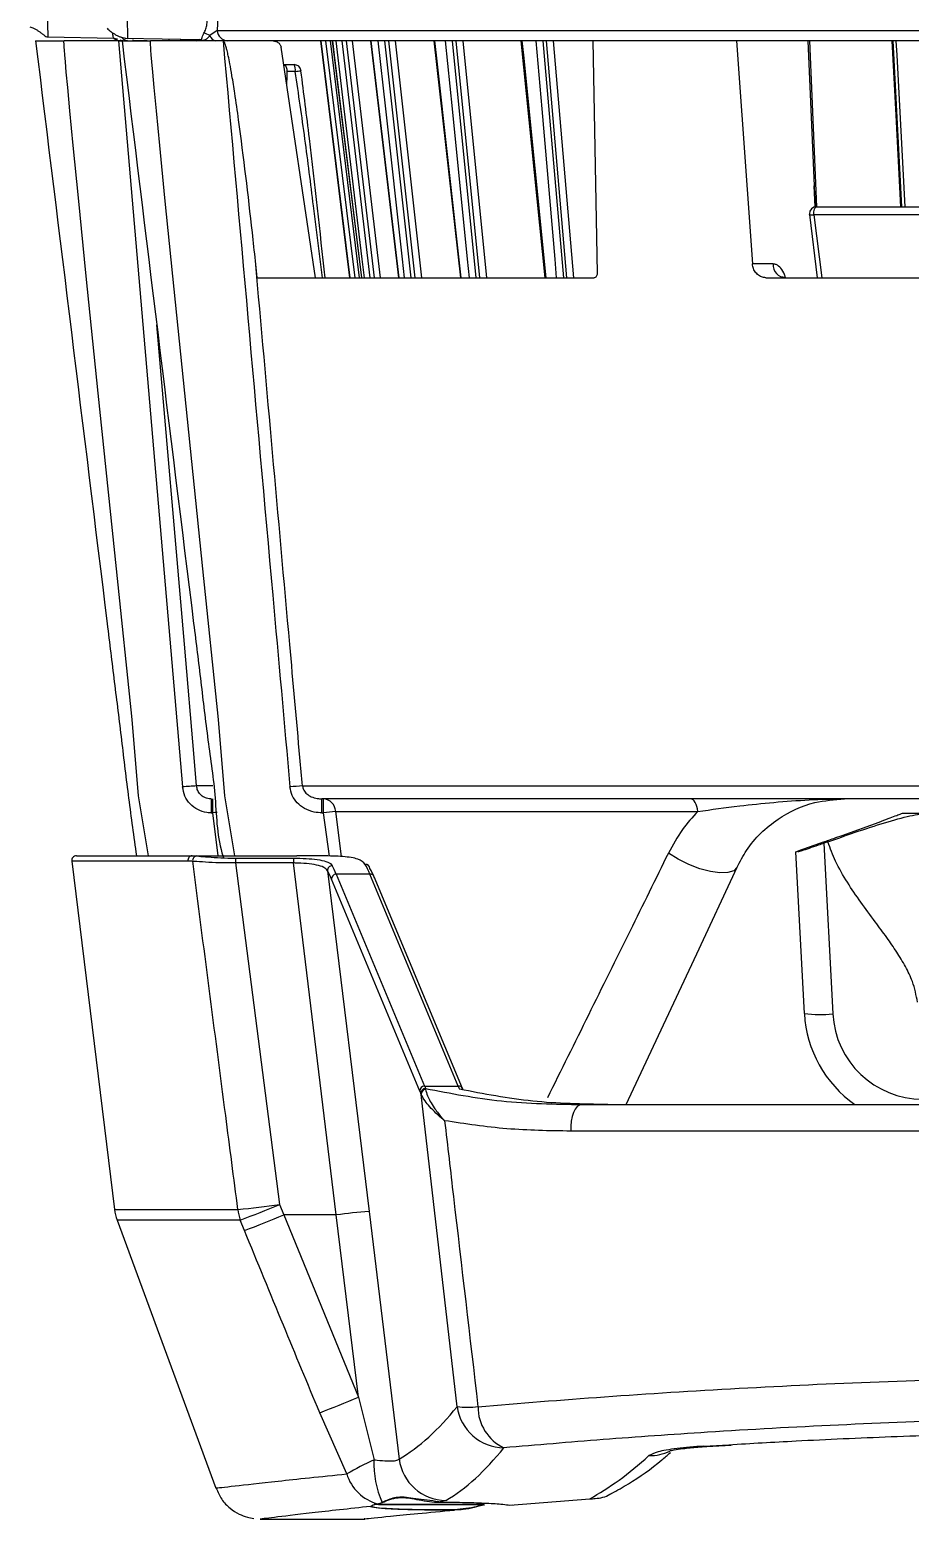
# Model space of a CAD drawing. Extents: x 7 to 113, y 1 to 87.
# Drawn here: x 46.517 to 48.374, y 0.868 to 4.012 of the extents above; entities that cross this region are included whole.
import ezdxf

# ---------------------------------------------------------------- set-up
doc = ezdxf.new("R2010")
doc.units = 0
doc.header["$MEASUREMENT"] = 0
doc.layers.add('OBJECT', color=7, linetype='CONTINUOUS')

msp = doc.modelspace()

# ---------------------------------------------------------------- linework, layer by layer
at = {"layer": 'OBJECT'}
for p, q in [((46.5546, 3.9964), (46.6946, 3.994)), ((46.5546, 3.9964), (46.5546, 3.9964)), ((46.555, 3.9964), (46.555, 3.9974)), ((46.6938, 3.994), (46.7023, 3.9922)), ((46.7184, 3.9936), (46.8745, 3.9908)), ((46.9123, 4.0102), (46.8969, 3.9992)), ((46.9123, 4.0102), (51.1044, 4.0102)), ((46.7045, 3.9882), (46.5894, 3.9882)), ((46.7045, 3.9882), (46.8395, 2.4135)), ((46.723, 3.9882), (46.7167, 3.9882)), ((46.765, 3.9882), (46.741, 3.9882)), ((46.925, 3.9882), (46.7719, 3.9882)), ((46.8108, 3.9919), (46.8108, 3.9882)), ((46.8343, 3.9915), (46.8368, 3.9882)), ((46.925, 3.9882), (46.9278, 3.9882)), ((47.1197, 3.4882), (47.0472, 3.975)), ((47.1309, 3.9882), (47.1923, 3.4882)), ((47.1413, 3.9882), (47.2026, 3.4882)), ((47.2126, 3.4882), (47.1513, 3.9882)), ((47.1554, 3.9882), (47.2168, 3.4882)), ((47.1754, 3.9882), (47.2348, 3.4882)), ((47.2446, 3.4882), (47.1853, 3.9882)), ((47.1971, 3.9882), (47.2564, 3.4882)), ((47.2357, 3.9882), (47.2953, 3.4882)), ((47.2652, 3.9882), (47.3209, 3.4882)), ((47.3302, 3.4882), (47.2746, 3.9882)), ((47.2876, 3.9882), (47.3432, 3.4882)), ((47.3696, 3.9882), (47.4256, 3.4882)), ((47.408, 3.9882), (47.4583, 3.4882)), ((47.4668, 3.4882), (47.4166, 3.9882)), ((47.4304, 3.9882), (47.4806, 3.4882)), ((47.553, 3.9882), (47.6036, 3.4882)), ((47.5994, 3.9882), (47.6428, 3.4882)), ((47.6503, 3.4882), (47.607, 3.9882)), ((47.6211, 3.9882), (47.6644, 3.4882)), ((47.7146, 3.4979), (47.7054, 3.9882)), ((48.0078, 3.9882), (47.7054, 3.9882)), ((48.0078, 3.9882), (48.0415, 3.5173)), ((48.1587, 3.9882), (48.1715, 3.6824)), ((48.1774, 3.6382), (48.1628, 3.9882)), ((48.3379, 3.9882), (48.3563, 3.6382)), ((47.0526, 3.9382), (47.0746, 3.9382)), ((47.0592, 3.9125), (47.0587, 3.8978)), ((47.0594, 3.9235), (47.0592, 3.9125)), ((47.0772, 3.9235), (47.0594, 3.9235)), ((48.1737, 3.6377), (48.1715, 3.6824)), ((47.135, 3.4882), (47.1156, 3.6399)), ((48.1617, 3.6214), (48.1782, 3.4882)), ((48.44, 3.6207), (48.1713, 3.6207)), ((48.1713, 3.6207), (48.1877, 3.4882)), ((48.1766, 3.6382), (48.4323, 3.6382)), ((46.997, 3.4882), (46.9932, 3.5238)), ((48.0852, 3.5173), (48.0415, 3.5173)), ((46.997, 3.4882), (47.7068, 3.4882)), ((48.0701, 3.4882), (48.4037, 3.4882)), ((46.9035, 2.4156), (46.8689, 2.4156)), ((47.0924, 2.4156), (48.7797, 2.4156)), ((46.9, 2.3882), (46.9, 2.3587)), ((46.9, 2.3587), (46.9026, 2.3587)), ((46.9026, 2.3882), (46.9026, 2.3587)), ((46.9026, 2.3587), (46.9136, 2.2682)), ((48.8482, 2.3882), (47.1336, 2.3882)), ((47.1336, 2.3587), (47.1336, 2.3882)), ((47.1336, 2.3587), (47.1364, 2.3587)), ((47.1364, 2.3882), (47.1364, 2.3587)), ((47.1364, 2.3587), (47.1484, 2.2675)), ((47.1625, 2.3619), (47.9261, 2.3619)), ((47.1749, 2.2665), (47.1625, 2.3619)), ((48.3583, 2.3582), (48.4172, 2.3582)), ((48.2308, 2.3112), (48.3086, 2.3395)), ((48.2007, 2.2975), (48.1923, 2.2945)), ((46.6156, 2.2682), (46.8597, 2.2682)), ((46.8597, 2.2682), (46.8697, 2.2678)), ((46.8597, 2.2682), (47.0806, 2.2682)), ((48.1333, 2.2763), (48.137, 2.2777)), ((48.1512, 1.9351), (48.1333, 2.2763)), ((48.183, 2.2944), (48.137, 2.2777)), ((48.1371, 2.2763), (48.137, 2.2777)), ((48.1923, 2.2945), (48.2111, 1.9346)), ((46.6057, 2.257), (46.696, 1.5217)), ((46.8508, 2.257), (46.6057, 2.257)), ((46.8609, 2.2566), (46.8508, 2.257)), ((46.9514, 2.2631), (47.0735, 2.2631)), ((46.9514, 2.2631), (46.9514, 2.2531)), ((46.9514, 2.2531), (47.0443, 1.5321)), ((47.0735, 2.2531), (46.9514, 2.2531)), ((47.0735, 2.2631), (47.0735, 2.2531)), ((47.1638, 1.5102), (47.0735, 2.2531)), ((47.1454, 2.2367), (47.2328, 1.5175)), ((47.3399, 1.7717), (47.1537, 2.2188)), ((47.1636, 2.2293), (47.3497, 1.7821)), ((47.2346, 2.2293), (47.1636, 2.2293)), ((47.4208, 1.7821), (47.2346, 2.2293)), ((47.43, 1.7768), (47.2438, 2.2239)), ((47.3428, 1.7647), (47.3421, 1.7665)), ((47.4187, 1.1055), (47.3428, 1.7647)), ((47.3497, 1.7821), (47.4208, 1.7821)), ((47.3519, 1.7771), (47.3522, 1.775)), ((47.6815, 1.7432), (50.3361, 1.7432)), ((50.3594, 1.6871), (47.6583, 1.6871)), ((46.696, 1.5217), (46.9562, 1.5217)), ((47.0443, 1.5321), (47.0532, 1.5102)), ((47.1638, 1.5102), (47.0532, 1.5102)), ((47.0532, 1.5102), (47.2106, 1.1255)), ((47.2106, 1.1255), (47.1638, 1.5102)), ((47.2328, 1.5175), (47.2963, 0.995)), ((46.7014, 1.4994), (46.9096, 0.9333)), ((46.961, 1.4994), (46.7014, 1.4994)), ((46.97, 1.4774), (46.961, 1.4994)), ((47.2106, 1.1255), (47.2433, 0.9935)), ((47.1858, 0.9636), (47.1288, 1.0927)), ((47.9389, 1.0223), (47.9917, 1.0253)), ((47.9457, 1.0217), (47.9389, 1.0223)), ((47.9457, 1.0211), (47.997, 1.0243)), ((47.2358, 0.8949), (47.2413, 0.8982)), ((47.2414, 0.8983), (47.2413, 0.8982)), ((47.2414, 0.8983), (47.2513, 0.9004)), ((47.2417, 0.8983), (47.2418, 0.8983)), ((47.475, 0.8992), (47.2437, 0.8992)), ((47.2513, 0.9004), (47.2607, 0.9031)), ((47.2529, 0.8992), (47.4751, 0.8992)), ((47.3948, 0.9074), (47.3798, 0.9039)), ((47.3798, 0.9039), (47.3798, 0.9039)), ((47.4751, 0.8992), (47.475, 0.8992)), ((47.526, 0.8983), (47.5263, 0.8982)), ((47.526, 0.8983), (47.5262, 0.8982)), ((47.5265, 0.8982), (47.5262, 0.8982)), ((47.5265, 0.8982), (47.5263, 0.8982)), ((47.5265, 0.8982), (47.5299, 0.8977)), ((47.5299, 0.8977), (47.6984, 0.9112)), ((47.5299, 0.8977), (47.5364, 0.8982)), ((47.0038, 0.8682), (47.2237, 0.8682))]:
    msp.add_line(p, q, dxfattribs=at)
at = {"layer": 'OBJECT', "flags": 128}
for points in [[(46.7674, 2.2682), (46.7465, 2.3949), (46.7329, 2.5561), (46.6998, 2.8738), (46.6616, 3.2445), (46.6364, 3.4918), (46.6199, 3.6569), (46.609, 3.767), (46.6019, 3.8405), (46.5973, 3.8896), (46.5943, 3.9223), (46.5923, 3.9442), (46.5911, 3.9588), (46.5903, 3.9686), (46.5899, 3.9751), (46.5896, 3.9794), (46.5894, 3.9823), (46.5893, 3.9843), (46.5893, 3.9856), (46.5892, 3.9865), (46.5892, 3.987), (46.5893, 3.9874), (46.5893, 3.9877), (46.5893, 3.9879), (46.5893, 3.988), (46.5893, 3.9881), (46.5893, 3.9881), (46.5893, 3.9882), (46.5894, 3.9882), (46.5894, 3.9882), (46.5894, 3.9882), (46.5894, 3.9882), (46.5894, 3.9882)], [(46.741, 3.9882), (46.7365, 3.9886), (46.7338, 3.9893)], [(46.9499, 2.2682), (46.929, 2.3949), (46.9154, 2.5561), (46.8823, 2.8738), (46.844, 3.2445), (46.8189, 3.4918), (46.8023, 3.6569), (46.7915, 3.767), (46.7844, 3.8405), (46.7797, 3.8896), (46.7767, 3.9223), (46.7748, 3.9442), (46.7736, 3.9588), (46.7728, 3.9686), (46.7723, 3.9751), (46.772, 3.9794), (46.7719, 3.9823), (46.7718, 3.9843), (46.7717, 3.9856), (46.7717, 3.9865), (46.7717, 3.987), (46.7717, 3.9874), (46.7717, 3.9877), (46.7717, 3.9879), (46.7718, 3.988), (46.7718, 3.9881), (46.7718, 3.9881), (46.7718, 3.9882), (46.7718, 3.9882), (46.7718, 3.9882), (46.7718, 3.9882), (46.7719, 3.9882), (46.7719, 3.9882)], [(47.1924, 3.4882), (47.1876, 3.5272), (47.1486, 3.8448), (47.131, 3.9882)], [(47.1555, 3.9882), (47.1592, 3.9581), (47.2169, 3.4882)], [(47.223, 3.4882), (47.2184, 3.5272), (47.1806, 3.8448), (47.1636, 3.9882)], [(47.2363, 3.9882), (47.2399, 3.9581), (47.2958, 3.4882)], [(47.3079, 3.4882), (47.3036, 3.5272), (47.2682, 3.8448), (47.2522, 3.9882)], [(47.3709, 3.9882), (47.3743, 3.9581), (47.4268, 3.4882)], [(47.4445, 3.4882), (47.4406, 3.5272), (47.4086, 3.8448), (47.3942, 3.9882)], [(47.5552, 3.9882), (47.5583, 3.9581), (47.6059, 3.4882)], [(47.6286, 3.4882), (47.6252, 3.5272), (47.5977, 3.8448), (47.5852, 3.9882)], [(48.3549, 3.6382), (48.3448, 3.8311), (48.3366, 3.9882)], [(48.3443, 3.9882), (48.3459, 3.9581), (48.3628, 3.6382)], [(48.1713, 3.6207), (48.1687, 3.6205), (48.1664, 3.6205), (48.1645, 3.6206), (48.1631, 3.6207), (48.1621, 3.621), (48.1617, 3.6213), (48.1617, 3.6214)], [(48.1713, 3.6207), (48.1712, 3.6239), (48.1714, 3.6271), (48.1718, 3.6302), (48.1725, 3.6329), (48.1733, 3.6351), (48.1743, 3.6368), (48.1754, 3.6379), (48.1766, 3.6382)], [(46.8689, 2.4156), (46.8638, 2.4754), (46.8433, 2.7145), (46.7855, 3.3887)], [(46.9124, 2.3599), (46.9077, 2.3594), (46.9026, 2.3587)], [(47.9261, 2.3619), (47.9255, 2.3672), (47.9244, 2.3722), (47.9229, 2.3767), (47.921, 2.3807), (47.9188, 2.3839), (47.9163, 2.3863), (47.9136, 2.3877), (47.9108, 2.3882)], [(48.009, 2.2439), (48.0021, 2.2367), (47.9899, 2.2326), (47.9731, 2.2319), (47.9529, 2.2347), (47.9304, 2.2408), (47.9072, 2.2498), (47.8847, 2.2611), (47.8643, 2.2739)], [(47.7755, 1.7432), (47.8436, 1.8891), (47.924, 2.0616), (48.009, 2.2439)], [(47.43, 1.7768), (47.4303, 1.7758), (47.4306, 1.7744)], [(47.6815, 1.7432), (47.6766, 1.7421), (47.6719, 1.7388), (47.6676, 1.7335), (47.664, 1.7263), (47.6611, 1.7177), (47.6592, 1.708), (47.6582, 1.6977), (47.6583, 1.6871)]]:
    msp.add_lwpolyline(points, dxfattribs=at)
at = {"layer": 'OBJECT'}
for centre, radius, start, end in [((46.7104, 4.0132), 0.025, 230.9144, 270), ((46.7263, 4.0076), 0.0194, 217.9536, 268.3661), ((46.8782, 3.9716), 0.0333, 55.9003, 79.2012), ((46.9117, 4.0035), 0.0154, 196.2875, 262.8344), ((46.9357, 4.0117), 0.0235, 183.7598, 267.3745), ((46.8734, 4.0103), 0.0221, 240.616, 260.4509), ((47.0746, 3.9232), 0.015, 7.3293, 90), ((47.0539, 3.927), 0.0235, 351.3759, 28.4729), ((46.9953, 4.5795), 0.6611, 277.11, 278.1854), ((48.1766, 3.6232), 0.015, 90, 180), ((48.1766, 3.6232), 0.015, 180, 187.0635), ((48.1132, 3.5162), 0.0281, 177.7644, 265.7586), ((46.8978, 1.8003), 0.616, 92.6911, 95.4359), ((47.1563, 1.4429), 0.9748, 93.7586, 95.3127), ((47.1347, 2.3605), 0.0278, 2.833, 86.5145), ((47.2674, 1.3796), 0.9879, 96.0978, 97.6193), ((46.6156, 2.2582), 0.01, 90, 187), ((46.8604, 2.2586), 0.00967, 93.721, 189.3455), ((46.8706, 2.258), 0.00985, 95.1236, 188.1587), ((47.1556, 2.2373), 0.0102, 91.9027, 183.3774), ((47.2255, 2.2407), 0.00933, 5.5141, 93.4628), ((47.1639, 2.2191), 0.0102, 92.0902, 181.2335), ((47.2355, 2.2202), 0.00909, 23.8111, 95.7485), ((48.1833, 2.1812), 0.2481, 262.5653, 276.435), ((48.4009, 1.9482), 0.25, 183, 235.0848), ((48.4009, 1.9446), 0.19, 183, 270), ((47.3501, 1.7719), 0.0102, 92.0935, 181.2301), ((47.3523, 1.7669), 0.0102, 92.0663, 181.8106), ((47.353, 1.7648), 0.0102, 94.7501, 180.6565), ((47.4217, 1.7731), 0.00909, 23.8025, 95.7517), ((46.7952, 1.5339), 0.1, 187, 200.2), ((46.6235, 4.7057), 3.2014, 275.9667, 277.5543), ((47.0662, 1.5336), 0.1106, 186.1895, 198.0459), ((45.793, 4.589), 3.3031, 290.7098, 292.2625), ((45.7993, 4.5709), 3.3076, 290.7288, 292.2782), ((47.3358, 0.2163), 1.3053, 94.5282, 97.5724), ((45.8918, 4.2962), 3.434, 291.1138, 292.5837), ((47.4406, 1.2815), 0.1773, 262.8778, 277.1222), ((47.5187, 1.1196), 0.101, 188.0048, 269.1329), ((47.5582, 1.1049), 0.0955, 179.6106, 244.59), ((47.8251, 1.1), 0.0978, 268.9721, 295.6151), ((47.5753, 0.2857), 0.7818, 115.1279, 119.886), ((47.4413, 0.9848), 0.1982, 177.4675, 204.3325), ((47.3959, 1.0079), 0.1004, 187.3423, 269.3783), ((47.2765, 0.9921), 0.0952, 197.461, 254.6527), ((47.2358, 0.8959), 0.001, 269.9952, 329.9367), ((47.2415, 0.8992), 0.000972, 261.5279, 287.2009), ((47.2416, 0.8992), 0.000935, 260.984, 287.3724), ((47.2609, 0.9038), 0.000683, 254.4879, 318.0195), ((47.4758, 0.8991), 0.000841, 174.4417, 278.763), ((47.4759, 0.8992), 0.000833, 175.0214, 279.4126)]:
    msp.add_arc(centre, radius, start, end, dxfattribs=at)
for centre, major_axis, ratio, start_param, end_param in [((47.1863, 1.767), (-0.0615, 0.4899), 0.120906, 5.870767, 5.979026), ((47.1962, 1.7682), (-0.0615, 0.4999), 0.118561, 5.871368, 5.979627), ((47.2672, 1.7682), (-0.0615, 0.4999), 0.118561, 5.871368, 5.997832), ((47.2771, 1.7694), (-0.0615, 0.4899), 0.120906, 5.870767, 5.997231), ((47.3059, 2.242), (-0.064, 0.5099), 0.120906, 2.729175, 2.756223), ((47.3158, 2.2432), (-0.0641, 0.4999), 0.123247, 2.728562, 2.755611), ((47.3868, 2.2432), (-0.0641, 0.4999), 0.123247, 2.728562, 2.764459), ((45.0214, 18.233), (-2.1692, 17.275), 0.120906, 3.193608, 3.258056), ((45.1199, 18.2452), (-2.1689, 17.375), 0.120232, 3.193782, 3.25823), ((49.6812, 18.2452), (2.1689, 17.375), 0.120232, 3.226986, 3.280854)]:
    msp.add_ellipse(centre, major_axis=major_axis, ratio=ratio, start_param=start_param, end_param=end_param, dxfattribs=at)
for points, knots in [([(46.5548, 4.0484), (46.5548, 4.0443), (46.5548, 4.0364), (46.5549, 4.0255), (46.5549, 4.0161), (46.555, 4.0064), (46.555, 3.9981), (46.555, 3.997), (46.555, 3.9964)], [0, 0, 0, 0, 0.147797, 0.289148, 0.424053, 0.552505, 0.789029, 1, 1, 1, 1]), ([(46.7217, 4.0483), (46.7217, 4.0483), (46.7217, 4.0482), (46.7217, 4.0481), (46.7217, 4.0476), (46.7218, 4.0458), (46.722, 4.0388), (46.7226, 4.0252), (46.7232, 4.0083), (46.7234, 3.997), (46.7232, 3.9921), (46.723, 3.9935), (46.723, 3.9935)], [0, 0, 0, 0, 0.000585, 0.001632, 0.005128, 0.017709, 0.065216, 0.249072, 0.499116, 0.74837, 0.999549, 1, 1, 1, 1]), ([(46.8845, 4.0043), (46.886, 4.0072), (46.8888, 4.0127), (46.8913, 4.0235), (46.892, 4.0355), (46.8908, 4.044), (46.8902, 4.0482)], [0, 0, 0, 0, 0.258478, 0.498727, 0.748871, 1, 1, 1, 1]), ([(46.9122, 4.0508), (46.9128, 4.0437), (46.9142, 4.0294), (46.9129, 4.0166), (46.9123, 4.0102)], [0, 0, 0, 0, 0.499383, 1, 1, 1, 1]), ([(46.5173, 4.0179), (46.5186, 4.0175), (46.5212, 4.0166), (46.5264, 4.0143), (46.5319, 4.0113), (46.5373, 4.0077), (46.5425, 4.0039), (46.5471, 4.0002), (46.5513, 3.9971), (46.5537, 3.9967), (46.555, 3.9964)], [0, 0, 0, 0, 0.1129582, 0.2178646, 0.3179946, 0.4198062, 0.5312766, 0.6616375, 0.8169536, 1, 1, 1, 1]), ([(46.6803, 4.0147), (46.6828, 4.0123), (46.6879, 4.0074), (46.6966, 4.0019), (46.7043, 3.9981), (46.7128, 3.9946), (46.7189, 3.994), (46.7231, 3.9935)], [0, 0, 0, 0, 0.215616, 0.447234, 0.571794, 0.70453, 1, 1, 1, 1]), ([(46.6938, 3.994), (46.6942, 3.9941), (46.6949, 3.9944), (46.6928, 3.9973), (46.6923, 4.002), (46.692, 4.0051)], [0, 0, 0, 0, 0.24941, 0.500731, 1, 1, 1, 1]), ([(46.8745, 3.9911), (46.8757, 3.991), (46.8794, 3.9908), (46.8803, 3.9929), (46.8811, 3.9974), (46.8833, 4.002), (46.8845, 4.0043)], [0, 0, 0, 0, 0.145395, 0.42973, 0.714576, 1, 1, 1, 1]), ([(46.8969, 3.9992), (46.895, 3.9969), (46.8916, 3.9927), (46.8871, 3.9898), (46.8817, 3.9885), (46.8772, 3.9905), (46.876, 3.991)], [0, 0, 0, 0, 0.267196, 0.480518, 0.86372, 1, 1, 1, 1]), ([(46.5294, 3.9882), (46.5798, 3.5783), (46.6352, 3.1274), (46.6955, 2.6354), (46.7107, 2.5125), (46.7252, 2.3899), (46.7366, 2.3086), (46.7423, 2.2682)], [0, 0, 0, 0, 0.71491, 0.786401, 0.857892, 0.929384, 1, 1, 1, 1]), ([(46.5294, 3.9882), (46.53, 3.9882), (46.5311, 3.9882), (46.5408, 3.9882), (46.5556, 3.9882), (46.5728, 3.9882), (46.5845, 3.9882), (46.5894, 3.9882)], [0, 0, 0, 0, 0.19834, 0.412971, 0.627088, 0.843128, 1, 1, 1, 1]), ([(46.7067, 3.9882), (46.7065, 3.9882), (46.7057, 3.9882), (46.7049, 3.9882), (46.7045, 3.9882)], [0, 0, 0, 0, 0.366221, 1, 1, 1, 1]), ([(46.7073, 3.9906), (46.7086, 3.9899), (46.7115, 3.9887), (46.7158, 3.9886), (46.7207, 3.9883), (46.7241, 3.9882), (46.7258, 3.9882)], [0, 0, 0, 0, 0.3201247, 0.6571184, 0.8269982, 1, 1, 1, 1]), ([(46.7119, 3.9882), (46.7619, 3.5782), (46.8169, 3.1272), (46.8782, 2.6355), (46.8923, 2.5123), (46.9111, 2.3903), (46.9118, 2.305), (46.9255, 2.2651), (46.9258, 2.2643)], [0, 0, 0, 0, 0.713222, 0.784544, 0.855866, 0.927188, 0.998448, 1, 1, 1, 1]), ([(46.7119, 3.9882), (46.7124, 3.9882), (46.7136, 3.9882), (46.7232, 3.9882), (46.7381, 3.9882), (46.7553, 3.9882), (46.7669, 3.9882), (46.7719, 3.9882)], [0, 0, 0, 0, 0.198339, 0.412975, 0.62709, 0.843128, 1, 1, 1, 1]), ([(46.8678, 3.991), (46.868, 3.9908), (46.8691, 3.9902), (46.8703, 3.9898), (46.8713, 3.9894)], [0, 0, 0, 0, 0.2140292, 1, 1, 1, 1]), ([(46.9347, 3.9882), (46.9314, 3.9882), (46.9248, 3.9882), (46.9148, 3.9882), (46.9098, 3.9882)], [0, 0, 0, 0, 0.498094, 1, 1, 1, 1]), ([(46.925, 3.9882), (46.9598, 3.5983), (47.0068, 3.0734), (47.0539, 2.5485), (47.0661, 2.4135)], [0, 0, 0, 0, 0.742768, 1, 1, 1, 1]), ([(46.9932, 3.5238), (46.9911, 3.5436), (46.9802, 3.6431), (46.9663, 3.7611), (46.9507, 3.8715), (46.9444, 3.9109), (46.9398, 3.9372), (46.9364, 3.9547), (46.9337, 3.9663), (46.9317, 3.974), (46.9302, 3.9791), (46.929, 3.9825), (46.928, 3.9847), (46.9272, 3.9863), (46.9265, 3.9873), (46.9258, 3.9879), (46.9254, 3.9882), (46.9251, 3.9882), (46.925, 3.9882)], [0, 0, 0, 0, 0.1274332, 0.6371911, 0.7574806, 0.8378339, 0.8915112, 0.9273783, 0.9513571, 0.9674037, 0.9781617, 0.9853945, 0.9902789, 0.9936045, 0.9968654, 0.998214, 0.9993233, 1, 1, 1, 1]), ([(49.0083, 3.9882), (48.939, 3.9882), (48.7993, 3.9882), (48.5899, 3.9882), (48.3451, 3.9882), (48.0704, 3.9882), (47.7783, 3.9882), (47.5114, 3.9882), (47.2786, 3.9882), (47.0816, 3.9882), (46.9832, 3.9882), (46.9347, 3.9882)], [0, 0, 0, 0, 0.0804521, 0.1621569, 0.2450437, 0.3718902, 0.5000541, 0.6282181, 0.7550646, 0.8793556, 1, 1, 1, 1]), ([(47.0303, 3.9882), (47.0324, 3.988), (47.0366, 3.9876), (47.0421, 3.9844), (47.0459, 3.98), (47.0468, 3.9766), (47.0472, 3.975)], [0, 0, 0, 0, 0.271987, 0.544501, 0.799134, 1, 1, 1, 1]), ([(47.0528, 3.9373), (47.0534, 3.9373), (47.055, 3.9373), (47.056, 3.9365), (47.0574, 3.9352), (47.0579, 3.934), (47.0587, 3.9316), (47.0592, 3.9285), (47.0593, 3.9252), (47.0594, 3.9235)], [0, 0, 0, 0, 0.08733, 0.24468, 0.274789, 0.499475, 0.50739, 0.7551, 1, 1, 1, 1]), ([(47.1156, 3.6399), (47.1098, 3.6869), (47.0981, 3.7814), (47.0842, 3.8759), (47.0772, 3.9235)], [0, 0, 0, 0, 0.496841, 1, 1, 1, 1]), ([(47.0886, 3.925), (47.0946, 3.8775), (47.1131, 3.7319), (47.1288, 3.5863), (47.1394, 3.4882)], [0, 0, 0, 0, 0.326626, 1, 1, 1, 1]), ([(48.1715, 3.6824), (48.1716, 3.6815), (48.1725, 3.6667), (48.1734, 3.6518), (48.1744, 3.6379)], [0, 0, 0, 0, 0.06258, 1, 1, 1, 1]), ([(47.0924, 2.4156), (47.0906, 2.4355), (47.0817, 2.5351), (47.0486, 2.9045), (47.0173, 3.254), (46.9932, 3.5238)], [0, 0, 0, 0, 0.053919, 0.269596, 1, 1, 1, 1]), ([(47.7068, 3.4882), (47.7077, 3.4883), (47.7095, 3.4886), (47.7119, 3.4903), (47.7137, 3.4928), (47.7145, 3.4956), (47.7146, 3.4973), (47.7146, 3.4979)], [0, 0, 0, 0, 0.219652, 0.439267, 0.659731, 0.880537, 1, 1, 1, 1]), ([(48.0701, 3.4882), (48.0684, 3.4883), (48.0636, 3.4886), (48.056, 3.4918), (48.0485, 3.4983), (48.0432, 3.5072), (48.0421, 3.5139), (48.0415, 3.5173)], [0, 0, 0, 0, 0.119378, 0.340231, 0.560695, 0.780325, 1, 1, 1, 1]), ([(48.1113, 3.4882), (48.1107, 3.4905), (48.1084, 3.4988), (48.1015, 3.509), (48.093, 3.5163), (48.0874, 3.517), (48.0852, 3.5173)], [0, 0, 0, 0, 0.122332, 0.454412, 0.786078, 1, 1, 1, 1]), ([(48.1109, 3.4887), (48.1089, 3.4888), (48.105, 3.4892), (48.1043, 3.4899), (48.104, 3.4903)], [0, 0, 0, 0, 0.522987, 1, 1, 1, 1]), ([(46.9, 2.3587), (46.897, 2.3589), (46.8872, 2.3593), (46.8712, 2.3647), (46.8549, 2.3769), (46.8432, 2.3938), (46.8407, 2.4069), (46.8395, 2.4135)], [0, 0, 0, 0, 0.102079, 0.329727, 0.554104, 0.777028, 1, 1, 1, 1]), ([(46.9, 2.3882), (46.8985, 2.3883), (46.8934, 2.3885), (46.8852, 2.3911), (46.8769, 2.3972), (46.8708, 2.4057), (46.8696, 2.4123), (46.8689, 2.4156)], [0, 0, 0, 0, 0.104476, 0.335958, 0.561001, 0.781442, 1, 1, 1, 1]), ([(47.1336, 2.3587), (47.1281, 2.3591), (47.1153, 2.3599), (47.0969, 2.367), (47.0809, 2.3793), (47.0696, 2.3951), (47.0673, 2.4074), (47.0661, 2.4135)], [0, 0, 0, 0, 0.173808, 0.403588, 0.609273, 0.804436, 1, 1, 1, 1]), ([(47.0924, 2.4156), (47.093, 2.4129), (47.0936, 2.4098), (47.0966, 2.4041), (47.1016, 2.3982), (47.1114, 2.3922), (47.1225, 2.3888), (47.1302, 2.3884), (47.1336, 2.3882)], [0, 0, 0, 0, 0.146052, 0.170602, 0.352523, 0.560067, 0.807091, 1, 1, 1, 1]), ([(47.9261, 2.3619), (47.9149, 2.3495), (47.8912, 2.323), (47.8736, 2.291), (47.8643, 2.2739)], [0, 0, 0, 0, 0.468954, 1, 1, 1, 1]), ([(47.9261, 2.3619), (47.9551, 2.3658), (48.0286, 2.3759), (48.1364, 2.386), (48.2107, 2.3882), (48.2354, 2.3882), (48.2356, 2.3882)], [0, 0, 0, 0, 0.303532, 0.768515, 0.997815, 1, 1, 1, 1]), ([(48.009, 2.2439), (48.0154, 2.256), (48.0373, 2.2973), (48.0908, 2.3476), (48.1634, 2.3826), (48.2145, 2.3866), (48.2356, 2.3882)], [0, 0, 0, 0, 0.139375, 0.476222, 0.783717, 1, 1, 1, 1]), ([(48.2007, 2.2975), (48.223, 2.3054), (48.2676, 2.3212), (48.329, 2.3409), (48.3824, 2.3553), (48.4056, 2.3572), (48.4172, 2.3582)], [0, 0, 0, 0, 0.249632, 0.499591, 0.749407, 1, 1, 1, 1]), ([(48.3086, 2.3395), (48.3152, 2.3419), (48.3277, 2.3465), (48.3433, 2.3524), (48.3539, 2.3565), (48.358, 2.3581), (48.3582, 2.3582), (48.3583, 2.3582)], [0, 0, 0, 0, 0.260689, 0.492161, 0.715637, 0.925667, 1, 1, 1, 1]), ([(48.183, 2.2944), (48.183, 2.2944), (48.1831, 2.2944), (48.1891, 2.2965), (48.1994, 2.3), (48.2138, 2.3051), (48.2249, 2.3091), (48.2308, 2.3112)], [0, 0, 0, 0, 0.142156, 0.343846, 0.549129, 0.762139, 1, 1, 1, 1]), ([(48.39, 1.959), (48.387, 1.9738), (48.3817, 2), (48.3645, 2.0349), (48.3461, 2.0655), (48.3243, 2.0968), (48.2986, 2.1316), (48.27, 2.1699), (48.2413, 2.212), (48.2167, 2.254), (48.2058, 2.2838), (48.2007, 2.2975)], [0, 0, 0, 0, 0.115434, 0.204199, 0.296296, 0.390312, 0.496176, 0.628006, 0.757037, 0.887489, 1, 1, 1, 1]), ([(46.8697, 2.2678), (46.8752, 2.2673), (46.8862, 2.2663), (46.9125, 2.2641), (46.9354, 2.2632), (46.9485, 2.2631), (46.9514, 2.2631)], [0, 0, 0, 0, 0.304823, 0.60953, 0.915797, 1, 1, 1, 1]), ([(47.2249, 2.25), (47.2207, 2.2541), (47.2123, 2.2623), (47.1796, 2.267), (47.1347, 2.2683), (47.099, 2.2682), (47.0806, 2.2682)], [0, 0, 0, 0, 0.248571, 0.497385, 0.740827, 1, 1, 1, 1]), ([(47.8643, 2.2739), (47.8372, 2.2189), (47.7502, 2.0424), (47.6666, 1.8734), (47.6091, 1.757)], [0, 0, 0, 0, 0.311682, 1, 1, 1, 1]), ([(48.1923, 2.2945), (48.1883, 2.2931), (48.1775, 2.2893), (48.1607, 2.2836), (48.1453, 2.2787), (48.1397, 2.2771), (48.1371, 2.2763)], [0, 0, 0, 0, 0.1688444, 0.4625853, 0.7532239, 1, 1, 1, 1]), ([(46.9562, 1.5217), (46.9476, 1.5878), (46.9158, 1.8328), (46.884, 2.0777), (46.8609, 2.2566)], [0, 0, 0, 0, 0.269854, 1, 1, 1, 1]), ([(46.9514, 2.2531), (46.9399, 2.2531), (46.9171, 2.2531), (46.8867, 2.2547), (46.869, 2.256), (46.8622, 2.2565), (46.8609, 2.2566)], [0, 0, 0, 0, 0.30705, 0.614017, 0.922363, 1, 1, 1, 1]), ([(47.0735, 2.2631), (47.0825, 2.263), (47.1005, 2.2628), (47.1246, 2.2606), (47.1433, 2.2566), (47.1524, 2.2518), (47.1546, 2.2484), (47.1552, 2.2475)], [0, 0, 0, 0, 0.2261775, 0.4522036, 0.6822233, 0.9196507, 1, 1, 1, 1]), ([(47.1454, 2.2367), (47.1433, 2.2392), (47.139, 2.2443), (47.1229, 2.249), (47.1016, 2.2519), (47.084, 2.2528), (47.0747, 2.253), (47.0735, 2.2531)], [0, 0, 0, 0, 0.245135, 0.490497, 0.730317, 0.965344, 1, 1, 1, 1]), ([(47.3922, 1.7091), (47.3921, 1.7092), (47.3912, 1.7099), (47.3847, 1.7152), (47.3691, 1.7291), (47.3512, 1.7491), (47.3452, 1.7603), (47.3428, 1.7647)], [0, 0, 0, 0, 0.004009, 0.038976, 0.268225, 0.708726, 1, 1, 1, 1]), ([(47.3519, 1.7771), (47.4049, 1.7668), (47.5117, 1.7461), (47.6247, 1.7442), (47.6815, 1.7432)], [0, 0, 0, 0, 0.496568, 1, 1, 1, 1]), ([(47.3522, 1.775), (47.3532, 1.7708), (47.3556, 1.7603), (47.3678, 1.7389), (47.3809, 1.7217), (47.3889, 1.7127), (47.3913, 1.71), (47.3921, 1.7092), (47.3922, 1.7091)], [0, 0, 0, 0, 0.246968, 0.6162954, 0.888225, 0.9635354, 0.9961883, 1, 1, 1, 1]), ([(47.7365, 1.7432), (47.6832, 1.7441), (47.576, 1.746), (47.4747, 1.7656), (47.4237, 1.7755)], [0, 0, 0, 0, 0.497109, 1, 1, 1, 1]), ([(47.3922, 1.7091), (47.3984, 1.6557), (47.4219, 1.4545), (47.4454, 1.2533), (47.4626, 1.1055)], [0, 0, 0, 0, 0.2652137, 1, 1, 1, 1]), ([(47.6583, 1.6871), (47.6131, 1.6878), (47.5223, 1.6892), (47.4357, 1.7024), (47.3922, 1.7091)], [0, 0, 0, 0, 0.498142, 1, 1, 1, 1]), ([(47.1288, 1.0927), (47.1032, 1.1542), (47.05, 1.2824), (46.9974, 1.4107), (46.97, 1.4774)], [0, 0, 0, 0, 0.480479, 1, 1, 1, 1]), ([(47.4626, 1.1055), (47.5504, 1.1127), (47.7263, 1.127), (48.0113, 1.1449), (48.3074, 1.1591), (48.6133, 1.1683), (48.9241, 1.1725), (49.235, 1.1714), (49.5417, 1.1648), (49.8407, 1.1534), (50.1095, 1.1388), (50.3484, 1.1226), (50.4862, 1.1112), (50.555, 1.1055)], [0, 0, 0, 0, 0.094729, 0.189754, 0.284474, 0.379253, 0.474339, 0.569114, 0.662863, 0.756911, 0.850666, 0.925332, 1, 1, 1, 1]), ([(50.5005, 1.0186), (50.4164, 1.0257), (50.2481, 1.04), (49.9753, 1.0579), (49.6916, 1.0722), (49.3985, 1.0816), (49.1004, 1.0859), (48.8023, 1.085), (48.5081, 1.0786), (48.2214, 1.0674), (47.9599, 1.0529), (47.7241, 1.0363), (47.5861, 1.0245), (47.5172, 1.0186)], [0, 0, 0, 0, 0.094108, 0.188508, 0.282606, 0.376776, 0.471253, 0.56542, 0.658464, 0.751805, 0.844857, 0.922428, 1, 1, 1, 1]), ([(47.9917, 1.0253), (48.0387, 1.028), (48.1501, 1.0345), (48.3353, 1.0427), (48.5446, 1.0496), (48.7575, 1.054), (48.9701, 1.0558), (49.183, 1.055), (49.3968, 1.0515), (49.6197, 1.0451), (49.8275, 1.0366), (49.9592, 1.029), (50.0149, 1.0258)], [0, 0, 0, 0, 0.0737353, 0.1749054, 0.2790041, 0.3831022, 0.4842782, 0.5854542, 0.6895833, 0.7937128, 0.9128168, 1, 1, 1, 1]), ([(47.7444, 0.9223), (47.7563, 0.929), (47.7922, 0.949), (47.8333, 0.9781), (47.8624, 1.0033), (47.8685, 1.0085)], [0, 0, 0, 0, 0.28166, 0.851955, 1, 1, 1, 1]), ([(47.9389, 1.0223), (47.9192, 1.0208), (47.8798, 1.0177), (47.8387, 1.0103), (47.8284, 1.0049), (47.8233, 1.0022)], [0, 0, 0, 0, 0.337927, 0.675839, 1, 1, 1, 1]), ([(47.8665, 1.0121), (47.8666, 1.0122), (47.8669, 1.0123), (47.8765, 1.0145), (47.8953, 1.0174), (47.9151, 1.0192), (47.9258, 1.0202)], [0, 0, 0, 0, 0.126503, 0.359576, 0.651132, 1, 1, 1, 1]), ([(47.9258, 1.0202), (47.9259, 1.0202), (47.9315, 1.0208), (47.9386, 1.0211), (47.9456, 1.0215)], [0, 0, 0, 0, 0.014931, 1, 1, 1, 1]), ([(47.2433, 0.9935), (47.2455, 0.9933), (47.2554, 0.992), (47.2717, 0.9908), (47.2873, 0.9912), (47.2945, 0.993), (47.2959, 0.9946), (47.2963, 0.995)], [0, 0, 0, 0, 0.080939, 0.365192, 0.637404, 0.898728, 1, 1, 1, 1]), ([(46.911, 0.9339), (46.9106, 0.9338), (46.9086, 0.9336), (46.9206, 0.935), (46.955, 0.9389), (47.0184, 0.946), (47.1045, 0.9553), (47.1587, 0.9608), (47.1858, 0.9636)], [0, 0, 0, 0, 0.04707, 0.214049, 0.381028, 0.686483, 0.843242, 1, 1, 1, 1]), ([(46.9104, 0.9336), (46.9138, 0.9255), (46.9207, 0.9093), (46.9384, 0.8912), (46.9572, 0.8789), (46.9745, 0.872), (46.9851, 0.8702), (46.9896, 0.8694)], [0, 0, 0, 0, 0.243675, 0.485922, 0.693886, 0.870523, 1, 1, 1, 1]), ([(47.2607, 0.9031), (47.2711, 0.9077), (47.2893, 0.9159), (47.3294, 0.9114), (47.359, 0.9043), (47.3769, 0.904), (47.3798, 0.9039)], [0, 0, 0, 0, 0.353798, 0.623722, 0.94006, 1, 1, 1, 1]), ([(47.3798, 0.9049), (47.3633, 0.907), (47.3323, 0.9108), (47.2939, 0.917), (47.2725, 0.9087), (47.2636, 0.9049), (47.2616, 0.904)], [0, 0, 0, 0, 0.352537, 0.661543, 0.924398, 1, 1, 1, 1]), ([(47.6984, 0.9112), (47.6985, 0.9112), (47.7023, 0.9112), (47.7169, 0.912), (47.7333, 0.9147), (47.7431, 0.922), (47.7441, 0.9227)], [0, 0, 0, 0, 0.009266, 0.238678, 0.92068, 1, 1, 1, 1]), ([(47.2358, 0.8949), (47.1917, 0.8901), (47.1025, 0.8802), (47.0375, 0.8724), (47.01, 0.869), (47.0012, 0.868), (47.0037, 0.8683), (47.0038, 0.8683)], [0, 0, 0, 0, 0.316606, 0.640766, 0.814976, 0.989185, 1, 1, 1, 1]), ([(47.2237, 0.8688), (47.2227, 0.8687), (47.2199, 0.8685), (47.2643, 0.873), (47.3323, 0.8797), (47.3861, 0.8848), (47.4131, 0.8873)], [0, 0, 0, 0, 0.192603, 0.553699, 0.775604, 1, 1, 1, 1]), ([(47.4131, 0.8873), (47.3961, 0.8872), (47.3622, 0.8871), (47.3132, 0.888), (47.2727, 0.8895), (47.245, 0.8917), (47.2362, 0.8937), (47.2359, 0.8948), (47.2358, 0.8949)], [0, 0, 0, 0, 0.1925553, 0.385109, 0.5777077, 0.7704748, 0.9634866, 1, 1, 1, 1]), ([(47.2368, 0.8959), (47.2384, 0.895), (47.2417, 0.8932), (47.2674, 0.8909), (47.3055, 0.8892), (47.353, 0.8882), (47.3904, 0.8881), (47.4099, 0.8883), (47.413, 0.8883)], [0, 0, 0, 0, 0.193231, 0.386467, 0.579538, 0.772364, 0.965005, 1, 1, 1, 1]), ([(47.3798, 0.9039), (47.3968, 0.9039), (47.4309, 0.9038), (47.477, 0.9023), (47.5093, 0.9003), (47.5215, 0.8988), (47.5262, 0.8982)], [0, 0, 0, 0, 0.275398, 0.55079, 0.826423, 1, 1, 1, 1]), ([(47.413, 0.8883), (47.4293, 0.89), (47.4516, 0.8924), (47.47, 0.8978), (47.475, 0.8992)], [0, 0, 0, 0, 0.730796, 1, 1, 1, 1]), ([(47.476, 0.8983), (47.4616, 0.8943), (47.4421, 0.8887), (47.4193, 0.8876), (47.4131, 0.8873)], [0, 0, 0, 0, 0.7299259, 1, 1, 1, 1])]:
    msp.add_open_spline(points, degree=3, knots=knots, dxfattribs=at)

doc.saveas('drawing.dxf')
